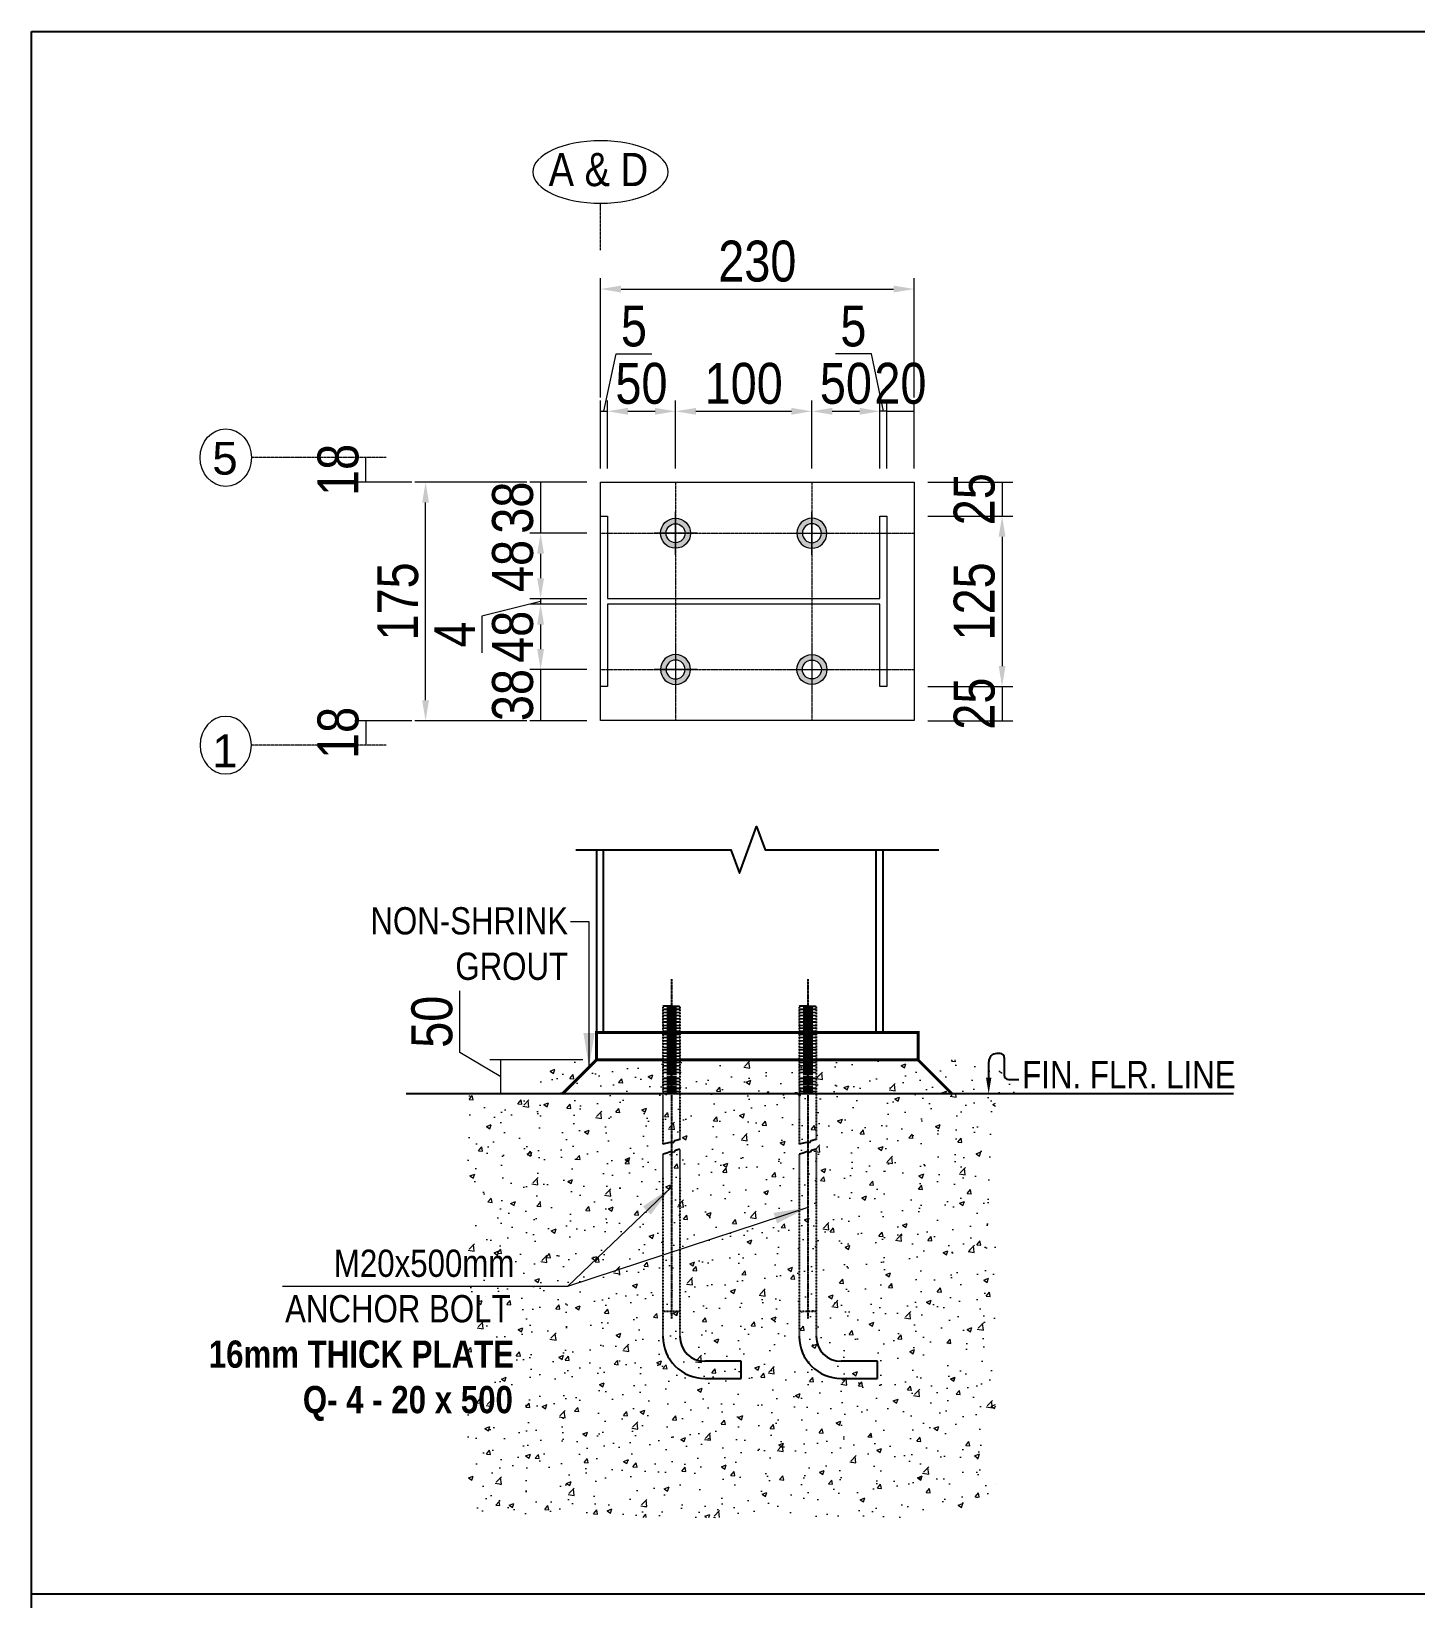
# Model space of a CAD drawing. Header units: millimetres. Extents: x 0 to 2669304, y -3314102 to 0.
# Drawn here: x 2230652 to 2231668, y -3143651 to -3142501 of the extents above; entities that cross this region are included whole.
import ezdxf

# ---------------------------------------------------------------- set-up
doc = ezdxf.new("R2010")
doc.units = ezdxf.units.MM
doc.header["$LTSCALE"] = 0.4
doc.header["$MEASUREMENT"] = 0
doc.header["$PDMODE"] = 34
doc.linetypes.add('CENTER', pattern=[2, 1.25, -0.25, 0.25, -0.25])
doc.linetypes.add('HIDDEN', pattern=[0.375, 0.25, -0.125])
for name, color, linetype, lineweight in [('1NSDIM0', 7, 'Continuous', 9), ('COLUMN', 92, 'Continuous', 20), ('Grid', 202, 'CENTER', 18), ('HATCH', 8, 'Continuous', 5), ('Outer Line', 1, 'Continuous', 30), ('TEXT', 7, 'Continuous', 13), ('Text Small', 7, 'Continuous', 0)]:
    doc.layers.add(name, color=color, linetype=linetype, lineweight=lineweight)
for name, color, linetype in [('BYOTHERS', 3, 'Continuous'), ('Dim', 7, 'Continuous'), ('Girder', 104, 'Continuous'), ('MISCEL', 7, 'Continuous')]:
    doc.layers.add(name, color=color, linetype=linetype)
doc.styles.add('ROMAND', font='romand.shx')
doc.styles.get("Standard").update_dxf_attribs({"font": 'ARIALN.TTF'})
doc.styles.add('style1', font='arial.ttf')
doc.styles.add('style2', font='ARIALN.TTF')
doc.dimstyles.new('shahid', dxfattribs={"dimtxt": 37.0005, "dimasz": 20, "dimexe": 8, "dimexo": 10, "dimgap": 5, "dimtad": 3, "dimdec": 0, "dimrnd": 1, "dimzin": 0, "dimdsep": 46, "dimtxsty": 'style2', "dimcen": 0.09, "dimclrt": 1, "dimadec": 0, "dimazin": 0, "dimtfac": 1, "dimtdec": 0, "dimtix": 1, "dimtmove": 1, "dimatfit": 3, "dimfxl": 0, "dimtolj": 1, "dimtzin": 0, "dimlwd": 5, "dimlwe": 5, "dimarcsym": 0})
doc.dimstyles.new('Standard-200', dxfattribs={"dimtxt": 200, "dimasz": 200, "dimexe": 75, "dimexo": 25, "dimgap": 100, "dimtad": 1, "dimdec": 0, "dimzin": 0, "dimdsep": 46, "dimtxsty": 'Standard', "dimcen": 0.09, "dimclrd": 256, "dimclrt": 256, "dimadec": 0, "dimazin": 0, "dimtfac": 1, "dimtdec": 0, "dimtmove": 0, "dimatfit": 3, "dimfxl": 0, "dimtolj": 1, "dimtzin": 0, "dimlwd": 9, "dimlwe": 9, "dimarcsym": 0})

# ---------------------------------------------------------------- blocks, each defined once
blk = doc.blocks.new('*D476')
at = {"layer": '1NSDIM0', "color": 0, "lineweight": 5}
for p, q in [((2230966.2, -3143250.6), (2230966.2, -3143205.4)), ((2230996.2, -3143268.4), (2230966.2, -3143250.6)), ((2231056.5, -3143255.9), (2230988.2, -3143255.9)), ((2230996.2, -3143280.9), (2230996.2, -3143255.9)), ((2230996.2, -3143280.9), (2230996.2, -3143255.9)), ((2231030.5, -3143280.9), (2230988.2, -3143280.9))]:
    blk.add_line(p, q, dxfattribs=at)
at = {"layer": 'Defpoints', "color": 0}
for p in [(2230996.2, -3143255.9), (2231066.5, -3143255.9), (2231040.5, -3143280.9)]:
    blk.add_point(p, dxfattribs=at)
at = {"layer": '1NSDIM0', "color": 1, "insert": (2230945.9, -3143228), "char_height": 30, "attachment_point": 5, "rotation": 90, "style": 'style2'}
blk.add_mtext('\\A1;50', dxfattribs=at)
blk = doc.blocks.new('A$C29DF0965')
at = {"layer": 'TEXT'}
h = blk.add_hatch(color=256, dxfattribs=at)
h.dxf.hatch_style = 1
h.paths.add_polyline_path([(4.8, 15.8, 1), (26.8, 15.8, 1)])
h.paths.add_polyline_path([(22.8, 15.8, -1), (8.9, 15.8, -1)], flags=16)
for p, q in [((15.8, 0), (15.8, 31.6)), ((31.6, 15.8), (0, 15.8))]:
    blk.add_line(p, q, dxfattribs=at)
for radius in [11, 6.95]:
    blk.add_circle((15.8, 15.8), radius, dxfattribs=at)
blk = doc.blocks.new('*D490')
at = {"layer": '1NSDIM0', "color": 0, "lineweight": 5}
for p, q in [((2231072, -3142780.1), (2231080.9, -3142738)), ((2231080.9, -3142738), (2231107.2, -3142738)), ((2231069.5, -3142822.1), (2231069.5, -3142772.1)), ((2231074.5, -3142822.1), (2231074.5, -3142772.1)), ((2231069.5, -3142780.1), (2231074.5, -3142780.1)), ((2231069.5, -3142780.1), (2231074.5, -3142780.1))]:
    blk.add_line(p, q, dxfattribs=at)
at = {"layer": 'Defpoints', "color": 0}
for p in [(2231074.5, -3142780.1), (2231069.5, -3142832.1), (2231074.5, -3142832.1)]:
    blk.add_point(p, dxfattribs=at)
at = {"layer": '1NSDIM0', "color": 1, "insert": (2231094, -3142717.7), "char_height": 30, "attachment_point": 5, "style": 'style2'}
blk.add_mtext('\\A1;5', dxfattribs=at)
blk = doc.blocks.new('*D491')
at = {"layer": '1NSDIM0', "color": 0, "lineweight": 5}
for p, q in [((2231074.5, -3142822.1), (2231074.5, -3142772.1)), ((2231124.5, -3142822.1), (2231124.5, -3142772.1)), ((2231089.5, -3142780.1), (2231109.5, -3142780.1))]:
    blk.add_line(p, q, dxfattribs=at)
at = {"layer": '1NSDIM0', "color": 0}
for points in [[(2231089.5, -3142777.6), (2231089.5, -3142782.6), (2231074.5, -3142780.1)], [(2231109.5, -3142777.6), (2231109.5, -3142782.6), (2231124.5, -3142780.1)]]:
    blk.add_solid(points, dxfattribs=at)
at = {"layer": 'Defpoints', "color": 0}
for p in [(2231124.5, -3142780.1), (2231074.5, -3142832.1), (2231124.5, -3142832.1)]:
    blk.add_point(p, dxfattribs=at)
at = {"layer": '1NSDIM0', "color": 1, "insert": (2231099.5, -3142759.8), "char_height": 30, "attachment_point": 5, "style": 'style2'}
blk.add_mtext('\\A1;50', dxfattribs=at)
blk = doc.blocks.new('*D492')
at = {"layer": '1NSDIM0', "color": 0, "lineweight": 5}
for p, q in [((2231124.5, -3142822.1), (2231124.5, -3142772.1)), ((2231224.5, -3142822.1), (2231224.5, -3142772.1)), ((2231139.5, -3142780.1), (2231209.5, -3142780.1))]:
    blk.add_line(p, q, dxfattribs=at)
at = {"layer": '1NSDIM0', "color": 0}
for points in [[(2231139.5, -3142777.6), (2231139.5, -3142782.6), (2231124.5, -3142780.1)], [(2231209.5, -3142777.6), (2231209.5, -3142782.6), (2231224.5, -3142780.1)]]:
    blk.add_solid(points, dxfattribs=at)
at = {"layer": 'Defpoints', "color": 0}
for p in [(2231224.5, -3142780.1), (2231124.5, -3142832.1), (2231224.5, -3142832.1)]:
    blk.add_point(p, dxfattribs=at)
at = {"layer": '1NSDIM0', "color": 1, "insert": (2231174.5, -3142759.8), "char_height": 30, "attachment_point": 5, "style": 'style2'}
blk.add_mtext('\\A1;100', dxfattribs=at)
blk = doc.blocks.new('*D493')
at = {"layer": '1NSDIM0', "color": 0, "lineweight": 5}
for p, q in [((2231224.5, -3142822.1), (2231224.5, -3142772.1)), ((2231274.5, -3142822.1), (2231274.5, -3142772.1)), ((2231239.5, -3142780.1), (2231259.5, -3142780.1))]:
    blk.add_line(p, q, dxfattribs=at)
at = {"layer": '1NSDIM0', "color": 0}
for points in [[(2231239.5, -3142777.6), (2231239.5, -3142782.6), (2231224.5, -3142780.1)], [(2231259.5, -3142777.6), (2231259.5, -3142782.6), (2231274.5, -3142780.1)]]:
    blk.add_solid(points, dxfattribs=at)
at = {"layer": 'Defpoints', "color": 0}
for p in [(2231274.5, -3142780.1), (2231224.5, -3142832.1), (2231274.5, -3142832.1)]:
    blk.add_point(p, dxfattribs=at)
at = {"layer": '1NSDIM0', "color": 1, "insert": (2231249.5, -3142759.8), "char_height": 30, "attachment_point": 5, "style": 'style2'}
blk.add_mtext('\\A1;50', dxfattribs=at)
blk = doc.blocks.new('*D494')
at = {"layer": '1NSDIM0', "color": 0, "lineweight": 5}
for p, q in [((2231279.5, -3142822.1), (2231279.5, -3142772.1)), ((2231299.5, -3142822.1), (2231299.5, -3142772.1)), ((2231279.5, -3142780.1), (2231299.5, -3142780.1))]:
    blk.add_line(p, q, dxfattribs=at)
at = {"layer": 'Defpoints', "color": 0}
for p in [(2231299.5, -3142780.1), (2231279.5, -3142832.1), (2231299.5, -3142832.1)]:
    blk.add_point(p, dxfattribs=at)
at = {"layer": '1NSDIM0', "color": 1, "insert": (2231289.5, -3142759.8), "char_height": 30, "attachment_point": 5, "style": 'style2'}
blk.add_mtext('\\A1;20', dxfattribs=at)
blk = doc.blocks.new('*D495')
at = {"layer": '1NSDIM0', "color": 0, "lineweight": 5}
for p, q in [((2231268.2, -3142738), (2231241.9, -3142738)), ((2231277, -3142780.1), (2231268.2, -3142738)), ((2231274.5, -3142822.1), (2231274.5, -3142772.1)), ((2231279.5, -3142822.1), (2231279.5, -3142772.1)), ((2231279.5, -3142780.1), (2231274.5, -3142780.1)), ((2231279.5, -3142780.1), (2231274.5, -3142780.1))]:
    blk.add_line(p, q, dxfattribs=at)
at = {"layer": 'Defpoints', "color": 0}
for p in [(2231274.5, -3142780.1), (2231274.5, -3142832.1), (2231279.5, -3142832.1)]:
    blk.add_point(p, dxfattribs=at)
at = {"layer": '1NSDIM0', "color": 1, "insert": (2231255, -3142717.7), "char_height": 30, "attachment_point": 5, "style": 'style2'}
blk.add_mtext('\\A1;5', dxfattribs=at)
blk = doc.blocks.new('*D496')
at = {"layer": '1NSDIM0', "color": 0, "lineweight": 5}
for p, q in [((2231069.5, -3142770.1), (2231069.5, -3142682.4)), ((2231299.5, -3142770.1), (2231299.5, -3142682.4)), ((2231084.5, -3142690.4), (2231284.5, -3142690.4))]:
    blk.add_line(p, q, dxfattribs=at)
at = {"layer": '1NSDIM0', "color": 0}
for points in [[(2231084.5, -3142687.9), (2231084.5, -3142692.9), (2231069.5, -3142690.4)], [(2231284.5, -3142687.9), (2231284.5, -3142692.9), (2231299.5, -3142690.4)]]:
    blk.add_solid(points, dxfattribs=at)
at = {"layer": 'Defpoints', "color": 0}
for p in [(2231299.5, -3142690.4), (2231069.5, -3142780.1), (2231299.5, -3142780.1)]:
    blk.add_point(p, dxfattribs=at)
at = {"layer": '1NSDIM0', "color": 1, "insert": (2231184.5, -3142670.1), "char_height": 30, "attachment_point": 5, "style": 'style2'}
blk.add_mtext('\\A1;230', dxfattribs=at)
blk = doc.blocks.new('*D497')
at = {"layer": '1NSDIM0', "color": 0, "lineweight": 5}
for p, q in [((2231059.5, -3142832.1), (2231017.5, -3142832.1)), ((2231025.5, -3142832.1), (2231025.5, -3142869.6)), ((2231059.5, -3142869.6), (2231017.5, -3142869.6))]:
    blk.add_line(p, q, dxfattribs=at)
at = {"layer": 'Defpoints', "color": 0}
for p in [(2231069.5, -3142832.1), (2231025.5, -3142869.6), (2231069.5, -3142869.6)]:
    blk.add_point(p, dxfattribs=at)
at = {"layer": '1NSDIM0', "color": 1, "insert": (2231005.1, -3142850.8), "char_height": 30, "attachment_point": 5, "rotation": 90, "style": 'style2'}
blk.add_mtext('\\A1;38', dxfattribs=at)
blk = doc.blocks.new('*D498')
at = {"layer": '1NSDIM0', "color": 0, "lineweight": 5}
for p, q in [((2231059.5, -3142969.6), (2231017.5, -3142969.6)), ((2231025.5, -3142969.6), (2231025.5, -3143007.1)), ((2231059.5, -3143007.1), (2231017.5, -3143007.1))]:
    blk.add_line(p, q, dxfattribs=at)
at = {"layer": 'Defpoints', "color": 0}
for p in [(2231069.5, -3142969.6), (2231025.5, -3143007.1), (2231069.5, -3143007.1)]:
    blk.add_point(p, dxfattribs=at)
at = {"layer": '1NSDIM0', "color": 1, "insert": (2231005.1, -3142988.3), "char_height": 30, "attachment_point": 5, "rotation": 90, "style": 'style2'}
blk.add_mtext('\\A1;38', dxfattribs=at)
blk = doc.blocks.new('*D499')
at = {"layer": '1NSDIM0', "color": 0, "lineweight": 5}
for p, q in [((2231015.5, -3142832.1), (2230933.1, -3142832.1)), ((2230941.1, -3142992.1), (2230941.1, -3142847.1)), ((2231015.5, -3143007.1), (2230933.1, -3143007.1))]:
    blk.add_line(p, q, dxfattribs=at)
at = {"layer": '1NSDIM0', "color": 0}
for points in [[(2230938.6, -3142847.1), (2230943.6, -3142847.1), (2230941.1, -3142832.1)], [(2230938.6, -3142992.1), (2230943.6, -3142992.1), (2230941.1, -3143007.1)]]:
    blk.add_solid(points, dxfattribs=at)
at = {"layer": 'Defpoints', "color": 0}
for p in [(2230941.1, -3142832.1), (2231025.5, -3142832.1), (2231025.5, -3143007.1)]:
    blk.add_point(p, dxfattribs=at)
at = {"layer": '1NSDIM0', "color": 1, "insert": (2230920.8, -3142919.6), "char_height": 30, "attachment_point": 5, "rotation": 90, "style": 'style2'}
blk.add_mtext('\\A1;175', dxfattribs=at)
blk = doc.blocks.new('*D500')
at = {"layer": '1NSDIM0', "color": 0, "lineweight": 5}
for p, q in [((2231309.5, -3142832.1), (2231372.1, -3142832.1)), ((2231364.1, -3142832.1), (2231364.1, -3142857.1)), ((2231309.5, -3142857.1), (2231372.1, -3142857.1))]:
    blk.add_line(p, q, dxfattribs=at)
at = {"layer": 'Defpoints', "color": 0}
for p in [(2231299.5, -3142832.1), (2231299.5, -3142857.1), (2231364.1, -3142857.1)]:
    blk.add_point(p, dxfattribs=at)
at = {"layer": '1NSDIM0', "color": 1, "insert": (2231343.8, -3142844.6), "char_height": 30, "attachment_point": 5, "rotation": 90, "style": 'style2'}
blk.add_mtext('\\A1;25', dxfattribs=at)
blk = doc.blocks.new('*D501')
at = {"layer": '1NSDIM0', "color": 0, "lineweight": 5}
for p, q in [((2231309.5, -3142857.1), (2231372.1, -3142857.1)), ((2231364.1, -3142872.1), (2231364.1, -3142967.1)), ((2231309.5, -3142982.1), (2231372.1, -3142982.1))]:
    blk.add_line(p, q, dxfattribs=at)
at = {"layer": '1NSDIM0', "color": 0}
for points in [[(2231361.6, -3142872.1), (2231366.6, -3142872.1), (2231364.1, -3142857.1)], [(2231361.6, -3142967.1), (2231366.6, -3142967.1), (2231364.1, -3142982.1)]]:
    blk.add_solid(points, dxfattribs=at)
at = {"layer": 'Defpoints', "color": 0}
for p in [(2231299.5, -3142857.1), (2231299.5, -3142982.1), (2231364.1, -3142982.1)]:
    blk.add_point(p, dxfattribs=at)
at = {"layer": '1NSDIM0', "color": 1, "insert": (2231343.8, -3142919.6), "char_height": 30, "attachment_point": 5, "rotation": 90, "style": 'style2'}
blk.add_mtext('\\A1;125', dxfattribs=at)
blk = doc.blocks.new('*D502')
at = {"layer": '1NSDIM0', "color": 0, "lineweight": 5}
for p, q in [((2231309.5, -3142982.1), (2231372.1, -3142982.1)), ((2231364.1, -3142982.1), (2231364.1, -3143007.1)), ((2231309.5, -3143007.1), (2231372.1, -3143007.1))]:
    blk.add_line(p, q, dxfattribs=at)
at = {"layer": 'Defpoints', "color": 0}
for p in [(2231299.5, -3142982.1), (2231299.5, -3143007.1), (2231364.1, -3143007.1)]:
    blk.add_point(p, dxfattribs=at)
at = {"layer": '1NSDIM0', "color": 1, "insert": (2231343.8, -3142994.6), "char_height": 30, "attachment_point": 5, "rotation": 90, "style": 'style2'}
blk.add_mtext('\\A1;25', dxfattribs=at)
blk = doc.blocks.new('*D503')
at = {"layer": '1NSDIM0', "color": 0, "lineweight": 5}
for p, q in [((2231025.5, -3142919.6), (2230982.4, -3142930.4)), ((2231059.5, -3142917.6), (2231017.5, -3142917.6)), ((2231059.5, -3142921.6), (2231017.5, -3142921.6)), ((2231025.5, -3142917.6), (2231025.5, -3142921.6)), ((2231025.5, -3142917.6), (2231025.5, -3142921.6)), ((2230982.4, -3142930.4), (2230982.4, -3142957.4))]:
    blk.add_line(p, q, dxfattribs=at)
at = {"layer": 'Defpoints', "color": 0}
for p in [(2231025.5, -3142921.6), (2231069.5, -3142917.6), (2231069.5, -3142921.6)]:
    blk.add_point(p, dxfattribs=at)
at = {"layer": '1NSDIM0', "color": 1, "insert": (2230962.4, -3142943.9), "char_height": 30, "attachment_point": 5, "rotation": 90, "style": 'style2'}
blk.add_mtext('\\A1;4', dxfattribs=at)
blk = doc.blocks.new('*D504')
at = {"layer": '1NSDIM0', "color": 0, "lineweight": 5}
for p, q in [((2231059.5, -3142921.6), (2231017.5, -3142921.6)), ((2231025.5, -3142936.6), (2231025.5, -3142954.6)), ((2231059.5, -3142969.6), (2231017.5, -3142969.6))]:
    blk.add_line(p, q, dxfattribs=at)
at = {"layer": '1NSDIM0', "color": 0}
for points in [[(2231023, -3142936.6), (2231028, -3142936.6), (2231025.5, -3142921.6)], [(2231023, -3142954.6), (2231028, -3142954.6), (2231025.5, -3142969.6)]]:
    blk.add_solid(points, dxfattribs=at)
at = {"layer": 'Defpoints', "color": 0}
for p in [(2231069.5, -3142921.6), (2231025.5, -3142969.6), (2231069.5, -3142969.6)]:
    blk.add_point(p, dxfattribs=at)
at = {"layer": '1NSDIM0', "color": 1, "insert": (2231005.1, -3142945.6), "char_height": 30, "attachment_point": 5, "rotation": 90, "style": 'style2'}
blk.add_mtext('\\A1;48', dxfattribs=at)
blk = doc.blocks.new('A$C181F2251')
at = {"layer": 'Dim', "linetype": 'CENTER'}
blk.add_line((8.7, 407), (8.7, 60.7), dxfattribs=at)
at = {"layer": 'MISCEL'}
for p, q in [((1, 379.4), (0, 379)), ((0, 376.1), (17.4, 376.4)), ((0, 372.9), (17.4, 373.2)), ((0, 369.7), (17.4, 370)), ((8.7, 379.4), (1, 379.4)), ((4, 377.8), (14, 378)), ((4, 374.6), (14, 374.8)), ((4, 371.4), (14, 371.5)), ((4, 368.1), (14, 368.3)), ((8.7, 379.4), (16.3, 379.4)), ((16.3, 379.4), (17.4, 378.7)), ((0, 366.5), (17.4, 366.8)), ((0, 363.2), (17.4, 363.5)), ((0, 359.5), (17.4, 359.8)), ((0, 357), (17.4, 357.3)), ((0, 353.8), (17.4, 354.1)), ((4, 364.9), (14, 365.1)), ((4, 361.4), (14, 361.6)), ((4, 357.9), (14, 358.1)), ((4, 355.5), (14, 355.7)), ((4, 352.3), (14, 352.4)), ((0, 350.6), (17.4, 350.9)), ((0, 347.4), (17.4, 347.7)), ((0, 344.1), (17.4, 344.4)), ((0, 340.9), (17.4, 341.2)), ((0, 337.1), (17.4, 337.4)), ((4, 349), (14, 349.2)), ((4, 345.8), (14, 346)), ((4, 342.6), (14, 342.8)), ((4, 339.1), (14, 339.2)), ((4, 335.6), (14, 335.8)), ((0, 334.7), (17.4, 335)), ((0, 331.5), (17.4, 331.8)), ((0, 328.3), (17.4, 328.6)), ((0, 325), (17.4, 325.3)), ((0, 321.8), (17.4, 322.1)), ((4, 333.2), (14, 333.3)), ((4, 329.9), (14, 330.1)), ((4, 326.7), (14, 326.9)), ((4, 323.5), (14, 323.7)), ((4, 320.3), (14, 320.4)), ((0, 318.6), (17.4, 318.9)), ((0, 314.8), (17.4, 315.1)), ((0, 311.6), (17.4, 311.9)), ((0, 305.8), (17.4, 306.1)), ((4, 316.7), (14, 316.9)), ((4, 313.3), (14, 313.4)), ((4, 310), (14, 310.2)), ((4, 307.5), (14, 307.7)), ((4, 304.3), (14, 304.5)), ((0, 302.6), (17.4, 302.9)), ((0, 299.4), (17.4, 299.7)), ((0, 295.6), (17.4, 295.9)), ((0, 292.4), (17.4, 292.7)), ((4, 301.1), (14, 301.2)), ((4, 297.5), (14, 297.7)), ((4, 294.1), (14, 294.2)), ((4, 290.8), (14, 291)), ((79.7, 17.4), (42.8, 17.4)), ((42.8, 17.4), (42.8, 17.4)), ((79.7, 0), (79.7, 17.4)), ((42.8, 0), (79.7, 0))]:
    blk.add_line(p, q, dxfattribs=at)
at = {"layer": 'MISCEL', "linetype": 'HIDDEN'}
for p, q in [((0, 379), (0, 238.8)), ((17.4, 378.7), (17.4, 243.5)), ((0, 228.6), (0, 42.8)), ((17.4, 233.6), (17.4, 42.8)), ((17.4, 68.2), (0, 68.2))]:
    blk.add_line(p, q, dxfattribs=at)
at = {"layer": 'MISCEL', "linetype": 'Continuous'}
for p, q in [((8.7, 306.5), (8.7, 380.4)), ((7.2, 240.5), (0, 238.8)), ((10.5, 240.2), (7.2, 240.5)), ((12.2, 242.1), (10.5, 240.2)), ((17.4, 243.5), (12.2, 242.1)), ((4.1, 229.4), (0, 228.6)), ((7.5, 230.8), (4.1, 229.4)), ((11.2, 230.2), (7.5, 230.8)), ((12.7, 232.4), (11.2, 230.2)), ((17.4, 233.6), (12.7, 232.4))]:
    blk.add_line(p, q, dxfattribs=at)
at = {"layer": 'MISCEL'}
for radius in [42.8, 25.4]:
    blk.add_arc((42.8, 42.8), radius, 180, 270, dxfattribs=at)
blk = doc.blocks.new('*D506')
at = {"layer": '1NSDIM0', "color": 0, "lineweight": 5}
for p, q in [((2231059.5, -3142869.6), (2231017.5, -3142869.6)), ((2231025.5, -3142884.6), (2231025.5, -3142902.6)), ((2231059.5, -3142917.6), (2231017.5, -3142917.6))]:
    blk.add_line(p, q, dxfattribs=at)
at = {"layer": '1NSDIM0', "color": 0}
for points in [[(2231023, -3142884.6), (2231028, -3142884.6), (2231025.5, -3142869.6)], [(2231023, -3142902.6), (2231028, -3142902.6), (2231025.5, -3142917.6)]]:
    blk.add_solid(points, dxfattribs=at)
at = {"layer": 'Defpoints', "color": 0}
for p in [(2231069.5, -3142869.6), (2231025.5, -3142917.6), (2231069.5, -3142917.6)]:
    blk.add_point(p, dxfattribs=at)
at = {"layer": '1NSDIM0', "color": 1, "insert": (2231005.1, -3142893.6), "char_height": 30, "attachment_point": 5, "rotation": 90, "style": 'style2'}
blk.add_mtext('\\A1;48', dxfattribs=at)
blk = doc.blocks.new('*D694')
at = {"layer": '1NSDIM0', "color": 0, "lineweight": 5}
for p, q in [((2230931.1, -3143007.1), (2230889.3, -3143007.1)), ((2230897.3, -3143007.1), (2230897.3, -3143025.1)), ((2230906.2, -3143025.1), (2230905.3, -3143025.1))]:
    blk.add_line(p, q, dxfattribs=at)
at = {"layer": 'Defpoints', "color": 0}
for p in [(2230941.1, -3143007.1), (2230896.2, -3143025.1), (2230897.3, -3143025.1)]:
    blk.add_point(p, dxfattribs=at)
at = {"layer": '1NSDIM0', "color": 1, "insert": (2230877, -3143016.1), "char_height": 30, "attachment_point": 5, "rotation": 90, "style": 'style2'}
blk.add_mtext('\\A1;18', dxfattribs=at)
blk = doc.blocks.new('*D695')
at = {"layer": '1NSDIM0', "color": 0, "lineweight": 5}
for p, q in [((2230897.3, -3142832.1), (2230897.3, -3142814.1)), ((2230906.2, -3142814.1), (2230905.3, -3142814.1)), ((2230931.1, -3142832.1), (2230889.3, -3142832.1))]:
    blk.add_line(p, q, dxfattribs=at)
at = {"layer": 'Defpoints', "color": 0}
for p in [(2230896.2, -3142814.1), (2230897.3, -3142814.1), (2230941.1, -3142832.1)]:
    blk.add_point(p, dxfattribs=at)
at = {"layer": '1NSDIM0', "color": 1, "insert": (2230877, -3142823.1), "char_height": 30, "attachment_point": 5, "rotation": 90, "style": 'style2'}
blk.add_mtext('\\A1;18', dxfattribs=at)

msp = doc.modelspace()

# ---------------------------------------------------------------- hatches: boundary and pattern name
at = {"layer": 'HATCH'}
h = msp.add_hatch(dxfattribs=at)
h.set_pattern_fill('AR-CONC', color=256, scale=5, style=0)
h.set_pattern_definition([(50, (707965.372, -2721100.498), (35.86300913, -3.13760675), [3.75, -41.25]), (355, (707965.37, -2721100.5), (-6.9375667, 37.6096067), [3, -33]), (100.4514445, (707968.36, -2721100.76), (28.9254423, 34.47199955), [3.1870096, -35.0571056]), (46.1842, (707965.37, -2721090.5), (53.3620665, -8.275964), [5.625, -61.875]), (96.6356355, (707969.82, -2721091.19), (46.7330973, 48.70593), [4.7805171, -52.585688]), (351.184164, (707965.37, -2721090.5), (46.7330973, 48.70593), [4.5, -49.5]), (21, (707970.372, -2721092.998), (29.8453526, -20.13094453), [3.75, -41.25]), (326, (707970.37, -2721093), (12.1657666, 36.25750225), [3, -33]), (71.4514447, (707972.86, -2721094.676), (42.0111188, 16.12655764), [3.1870095, -35.0571056]), (37.5, (707965.372, -2721100.498), (0.60799277, 16.64469269), [0, -32.6, 0, -33.5, 0, -33.125]), (7.5, (707965.372, -2721100.498), (13.15347687, 19.7205856), [0, -19.1, 0, -31.85, 0, -12.625]), (327.5, (707954.222, -2721100.498), (26.69112181, -1.12774359), [0, -12.5, 0, -39, 0, -51.75]), (317.5, (707949.222, -2721100.498), (29.15930847, 5.0052491), [0, -16.25, 0, -25.9, 0, -36.75])])
h.paths.add_polyline_path([(2231354.4939, -3143255.9488), (2231038.4367, -3143255.9818), (2231013.4753, -3143280.9431), (2231379.5497, -3143280.976)])
h = msp.add_hatch(dxfattribs=at)
h.set_pattern_fill('AR-CONC', color=256, scale=5, style=0)
h.set_pattern_definition([(50, (708056.893, -2721056.458), (35.86300913, -3.13760675), [3.75, -41.25]), (355, (708056.893, -2721056.458), (-6.9375667, 37.6096067), [3, -33]), (100.4514445, (708059.88, -2721056.72), (28.9254423, 34.47199955), [3.1870096, -35.0571056]), (46.1842, (708056.893, -2721046.46), (53.3620665, -8.275964), [5.625, -61.875]), (96.6356355, (708061.34, -2721047.15), (46.7330973, 48.70593), [4.7805171, -52.585688]), (351.184164, (708056.893, -2721046.46), (46.7330973, 48.70593), [4.5, -49.5]), (21, (708061.893, -2721048.958), (29.8453526, -20.13094453), [3.75, -41.25]), (326, (708061.893, -2721048.958), (12.1657666, 36.25750225), [3, -33]), (71.4514447, (708064.38, -2721050.636), (42.0111188, 16.12655764), [3.1870095, -35.0571056]), (37.5, (708056.893, -2721056.458), (0.60799277, 16.64469269), [0, -32.6, 0, -33.5, 0, -33.125]), (7.5, (708056.893, -2721056.458), (13.15347687, 19.7205856), [0, -19.1, 0, -31.85, 0, -12.625]), (327.5, (708045.743, -2721056.458), (26.69112181, -1.12774359), [0, -12.5, 0, -39, 0, -51.75]), (317.5, (708040.743, -2721056.458), (29.15930847, 5.0052491), [0, -16.25, 0, -25.9, 0, -36.75])])
h.paths.add_polyline_path([(2231359.3244, -3143280.9101), (2230972.2313, -3143280.9101), (2230972.2313, -3143591.608), (2231359.3244, -3143591.608)])

# ---------------------------------------------------------------- linework, layer by layer
at = {"linetype": 'Continuous'}
msp.add_line((2231739.9577, -3143647.9148), (2230651.835, -3143647.9148), dxfattribs=at)
msp.add_lwpolyline([(2230651.835, -3142501.3355), (2231739.9577, -3142501.3355), (2231739.9577, -3143704.6355), (2230651.835, -3143704.6355)], close=True, dxfattribs=at)
at = {"layer": 'BYOTHERS'}
msp.add_line((2231533.8997, -3143280.9101), (2230926.9474, -3143280.9101), dxfattribs=at)
at = {"layer": 'BYOTHERS', "const_width": 2.1}
for points in [[(2231066.4796, -3143255.9222), (2231302.4796, -3143255.9222), (2231302.4796, -3143235.9222), (2231066.4796, -3143235.9222), (2231066.4796, -3143255.9222)], [(2231041.4808, -3143280.976), (2231066.5081, -3143255.9488)], [(2231327.5354, -3143280.976), (2231302.5081, -3143255.9488)]]:
    msp.add_lwpolyline(points, dxfattribs=at)
at = {"layer": 'COLUMN'}
msp.add_lwpolyline([(2231274.518, -3142917.5569), (2231274.518, -3142857.0569), (2231279.518, -3142857.0569), (2231279.518, -3142982.0569), (2231274.518, -3142982.0569), (2231274.518, -3142921.5569), (2231074.518, -3142921.5569), (2231074.518, -3142982.0569), (2231069.518, -3142982.0569), (2231069.518, -3142857.0569), (2231074.518, -3142857.0569), (2231074.518, -3142917.5569), (2231274.518, -3142917.5569)], dxfattribs=at)
at = {"layer": 'Dim', "linetype": 'Continuous'}
for p, q in [((2231354.2783, -3143268.9101), (2231354.2783, -3143257.3021)), ((2231362.749, -3143251.3021), (2231360.2783, -3143251.3021)), ((2231365.749, -3143254.3021), (2231365.749, -3143258.8395)), ((2231365.749, -3143258.8395), (2231365.749, -3143267.2406)), ((2231368.749, -3143270.2406), (2231376.4195, -3143270.2406))]:
    msp.add_line(p, q, dxfattribs=at)
for centre, radius, start, end in [((2231360.2783, -3143257.3021), 6, 90, 180), ((2231362.749, -3143254.3021), 3, 0, 90), ((2231368.749, -3143267.2406), 3, 180, 270)]:
    msp.add_arc(centre, radius, start, end, dxfattribs=at)
msp.add_solid([(2231352.2783, -3143268.9101), (2231356.2783, -3143268.9101), (2231354.2783, -3143280.9101)], dxfattribs=at)
at = {"layer": 'Girder'}
for p, q in [((2231066.4796, -3143101.8721), (2231066.4796, -3143235.9222)), ((2231071.4796, -3143101.8721), (2231071.4796, -3143235.9222)), ((2231271.4796, -3143101.8721), (2231271.4796, -3143235.9222)), ((2231276.4796, -3143101.8721), (2231276.4796, -3143235.9222))]:
    msp.add_line(p, q, dxfattribs=at)
msp.add_lwpolyline([(2231051.2939, -3143101.8721), (2231165.1759, -3143101.8721), (2231171.4259, -3143119.0439), (2231183.9259, -3143084.7004), (2231190.1759, -3143101.8721), (2231317.7037, -3143101.8721)], dxfattribs=at)
at = {"layer": 'Grid'}
for p, q in [((2231069.518, -3142661.9052), (2231069.518, -3142627.4089)), ((2230912.2253, -3142814.0569), (2230813.3829, -3142814.0569)), ((2231124.518, -3142832.0569), (2231124.518, -3143007.0569)), ((2231224.518, -3142832.0569), (2231224.518, -3143007.0569)), ((2231069.518, -3142869.5569), (2231299.518, -3142869.5569)), ((2231069.518, -3142969.5569), (2231299.518, -3142969.5569)), ((2230912.2253, -3143025.0569), (2230813.3829, -3143025.0569))]:
    msp.add_line(p, q, dxfattribs=at)
at = {"layer": 'Grid', "color": 202, "linetype": 'ByBlock', "extrusion": (0, 0, -1)}
for centre, major_axis, ratio, start_param, end_param in [((2231069.518, -3142604.4907), (-49.6699, 0), 0.461410961, -6.283185307, 0), ((2230794.523, -3143025.0569), (0, 21.1419), 0.892062261, -1.570796327, 4.71238898)]:
    msp.add_ellipse(centre, major_axis=major_axis, ratio=ratio, start_param=start_param, end_param=end_param, dxfattribs=at)
at = {"layer": 'Grid', "color": 202, "linetype": 'ByBlock'}
msp.add_ellipse((2230794.523, -3142814.0569), major_axis=(0, -21.1419), ratio=0.892062261, start_param=-1.570796327, end_param=4.71238898, dxfattribs=at)
at = {"layer": 'Text Small'}
msp.add_lwpolyline([(2231069.518, -3142832.0569), (2231299.518, -3142832.0569), (2231299.518, -3143007.0569), (2231069.518, -3143007.0569)], close=True, dxfattribs=at)

# ---------------------------------------------------------------- block references
at = {"layer": 'Outer Line'}
msp.add_blockref('A$C29DF0965', (2231108.7006, -3142885.3751), dxfattribs=at)
at = {"layer": 'Outer Line', "xscale": -1}
msp.add_blockref('A$C29DF0965', (2231240.3355, -3142885.3751), dxfattribs=at)
at = {"layer": 'Outer Line', "xscale": -1, "rotation": 180}
msp.add_blockref('A$C29DF0965', (2231108.7006, -3142953.7387), dxfattribs=at)
at = {"layer": 'Outer Line', "rotation": 180}
msp.add_blockref('A$C29DF0965', (2231240.3355, -3142953.7387), dxfattribs=at)
at = {"layer": 'Outer Line', "xscale": 0.72, "yscale": 0.72, "zscale": 0.72}
for p in [(2231115.2246, -3143489.6679), (2231215.2246, -3143489.6679)]:
    msp.add_blockref('A$C181F2251', p, dxfattribs=at)

# ---------------------------------------------------------------- texts
at = {"layer": 'TEXT', "insert": (2231104.4259, -3142590.4893), "char_height": 24.413176, "attachment_point": 3, "style": 'ROMAND'}
msp.add_mtext('{\\fArial Narrow|b0|i0|c0|p34;A & D}', dxfattribs=at)
at = {"layer": 'TEXT', "char_height": 20, "style": 'ROMAND'}
for s, insert, width, attachment_point in [('{\\fArial Narrow|b0|i0|c0|p34;NON-SHRINK GROUT}', (2231045.6633, -3143143.9384), 216.180016, 3), ('{\\fArial Narrow|b0|i0|c0|p34;FIN. FLR. LINE}', (2231378.8655, -3143256.7599), 155.355752, 1), ('{\\fArial Narrow|b0|i0|c0|p34;\\W8.9018;   \\W1;M20x500mm \\P\\W7.0289;   \\W1;ANCHOR BOLT\\P\\fArial Narrow|b1|i0|c0|p34;\\W6.1461;  \\W1;16mm THICK PLATE\\P\\W7.7105;   \\W1;Q- 4 - 20 x 500}', (2230703.6944, -3143395.1853), 299.392523, 1)]:
    msp.add_mtext(s, dxfattribs=dict(at, insert=insert, width=width, attachment_point=attachment_point))
at = {"layer": 'Text Small', "char_height": 24, "width": 128.642643, "style": 'style1'}
for s, insert, attachment_point in [('5', (2230793.8989, -3142826.8922), 8), ('1 ', (2230793.8989, -3143017.2216), 2)]:
    msp.add_mtext(s, dxfattribs=dict(at, insert=insert, attachment_point=attachment_point))

# ---------------------------------------------------------------- dimensions: what is measured, and where the dimension line sits
at = {"layer": '1NSDIM0'}
for base, p1, p2, picture, middle in [((2231299.518, -3142690.3772), (2231069.518, -3142780.0953), (2231299.518, -3142780.0953), '*D496', (2231184.518, -3142670.06)), ((2231124.518, -3142780.0953), (2231074.518, -3142832.0569), (2231124.518, -3142832.0569), '*D491', (2231099.518, -3142759.7781)), ((2231224.518, -3142780.0953), (2231124.518, -3142832.0569), (2231224.518, -3142832.0569), '*D492', (2231174.518, -3142759.7781)), ((2231274.518, -3142780.0953), (2231224.518, -3142832.0569), (2231274.518, -3142832.0569), '*D493', (2231249.518, -3142759.7781)), ((2231299.518, -3142780.0953), (2231279.518, -3142832.0569), (2231299.518, -3142832.0569), '*D494', (2231289.518, -3142759.7781))]:
    dim = msp.add_linear_dim(base=base, p1=p1, p2=p2, dimstyle='shahid', override={"dimtxt": 30, "dimasz": 15}, dxfattribs=at)
    dim.commit()
    dim.dimension.update_dxf_attribs({"geometry": picture, "text_midpoint": middle})
dim = msp.add_linear_dim(base=(2231074.518, -3142780.0953), p1=(2231069.518, -3142832.0569), p2=(2231074.518, -3142832.0569), dimstyle='shahid', override={"dimtxt": 30, "dimasz": 15}, dxfattribs=at)
dim.commit()
dim.dimension.update_dxf_attribs({"geometry": '*D490', "text_midpoint": (2231085.8563, -3142737.9775), "dimtype": 160})
for base, p1, p2, angle, picture, middle in [((2231274.518, -3142780.0953), (2231279.518, -3142832.0569), (2231274.518, -3142832.0569), 180, '*D495', (2231263.1798, -3142737.9775)), ((2231025.4606, -3142921.5569), (2231069.518, -3142917.5569), (2231069.518, -3142921.5569), 90, '*D503', (2230982.3648, -3142935.4046))]:
    dim = msp.add_linear_dim(base=base, p1=p1, p2=p2, angle=angle, dimstyle='shahid', override={"dimtxt": 30, "dimasz": 15}, dxfattribs=at)
    dim.commit()
    dim.dimension.update_dxf_attribs({"geometry": picture, "text_midpoint": middle, "dimtype": 160})
for base, p1, p2, angle, picture, middle in [((2230897.3111, -3142814.0569), (2230941.1373, -3142832.0569), (2230896.2196, -3142814.0569), 270, '*D695', (2230876.9939, -3142823.0569)), ((2231364.1205, -3142857.0569), (2231299.518, -3142832.0569), (2231299.518, -3142857.0569), 90, '*D500', (2231343.8033, -3142844.5569)), ((2230941.1373, -3142832.0569), (2231025.4606, -3143007.0569), (2231025.4606, -3142832.0569), 90, '*D499', (2230920.8202, -3142919.5569)), ((2231025.4606189998, -3142869.5568947778), (2231069.5180434948, -3142832.0568947778), (2231069.5180434948, -3142869.5568947778), 90, '*D497', (2231005.1434293692, -3142850.8068947778)), ((2231364.1205, -3142982.0569), (2231299.518, -3142857.0569), (2231299.518, -3142982.0569), 90, '*D501', (2231343.8033, -3142919.5569)), ((2231025.4606, -3142917.5569), (2231069.518, -3142869.5569), (2231069.518, -3142917.5569), 90, '*D506', (2231005.1434, -3142893.5569)), ((2231025.4606, -3142969.5569), (2231069.518, -3142921.5569), (2231069.518, -3142969.5569), 90, '*D504', (2231005.1434, -3142945.5569)), ((2231025.4606189998, -3143007.0568947778), (2231069.5180434948, -3142969.5568947778), (2231069.5180434948, -3143007.0568947778), 90, '*D498', (2231005.1434293692, -3142988.3068947778)), ((2231364.1205, -3143007.0569), (2231299.518, -3142982.0569), (2231299.518, -3143007.0569), 90, '*D502', (2231343.8033, -3142994.5569)), ((2230897.3111, -3143025.0569), (2230941.1373, -3143007.0569), (2230896.2196, -3143025.0569), 90, '*D694', (2230876.9939, -3143016.0569))]:
    dim = msp.add_linear_dim(base=base, p1=p1, p2=p2, angle=angle, dimstyle='shahid', override={"dimtxt": 30, "dimasz": 15}, dxfattribs=at)
    dim.commit()
    dim.dimension.update_dxf_attribs({"geometry": picture, "text_midpoint": middle})
dim = msp.add_linear_dim(base=(2230996.1902, -3143255.9222), p1=(2231040.4963, -3143280.9101), p2=(2231066.4796, -3143255.9222), angle=90, text='50', dimstyle='shahid', override={"dimtxt": 30, "dimasz": 15}, dxfattribs=at)
dim.commit()
dim.dimension.update_dxf_attribs({"geometry": '*D476', "text_midpoint": (2230966.1723, -3143245.5635), "dimtype": 160})

# ---------------------------------------------------------------- leaders
at = {"layer": 'Text Small'}
for points in [[(2231061.0187, -3143261.3324), (2231061.0187, -3143154.6948), (2231047.5187, -3143154.6948)], [(2231121.4796, -3143349.2725), (2231045.2485, -3143422.2185), (2231033.4552, -3143422.1994)], [(2231221.4796, -3143364.2607), (2231045.2485, -3143422.2185), (2230836.1558, -3143422.2185)]]:
    msp.add_leader(points, dimstyle='Standard-200', override={"dimasz": 25, "dimtad": 0}, dxfattribs=at)

doc.saveas('drawing.dxf')
